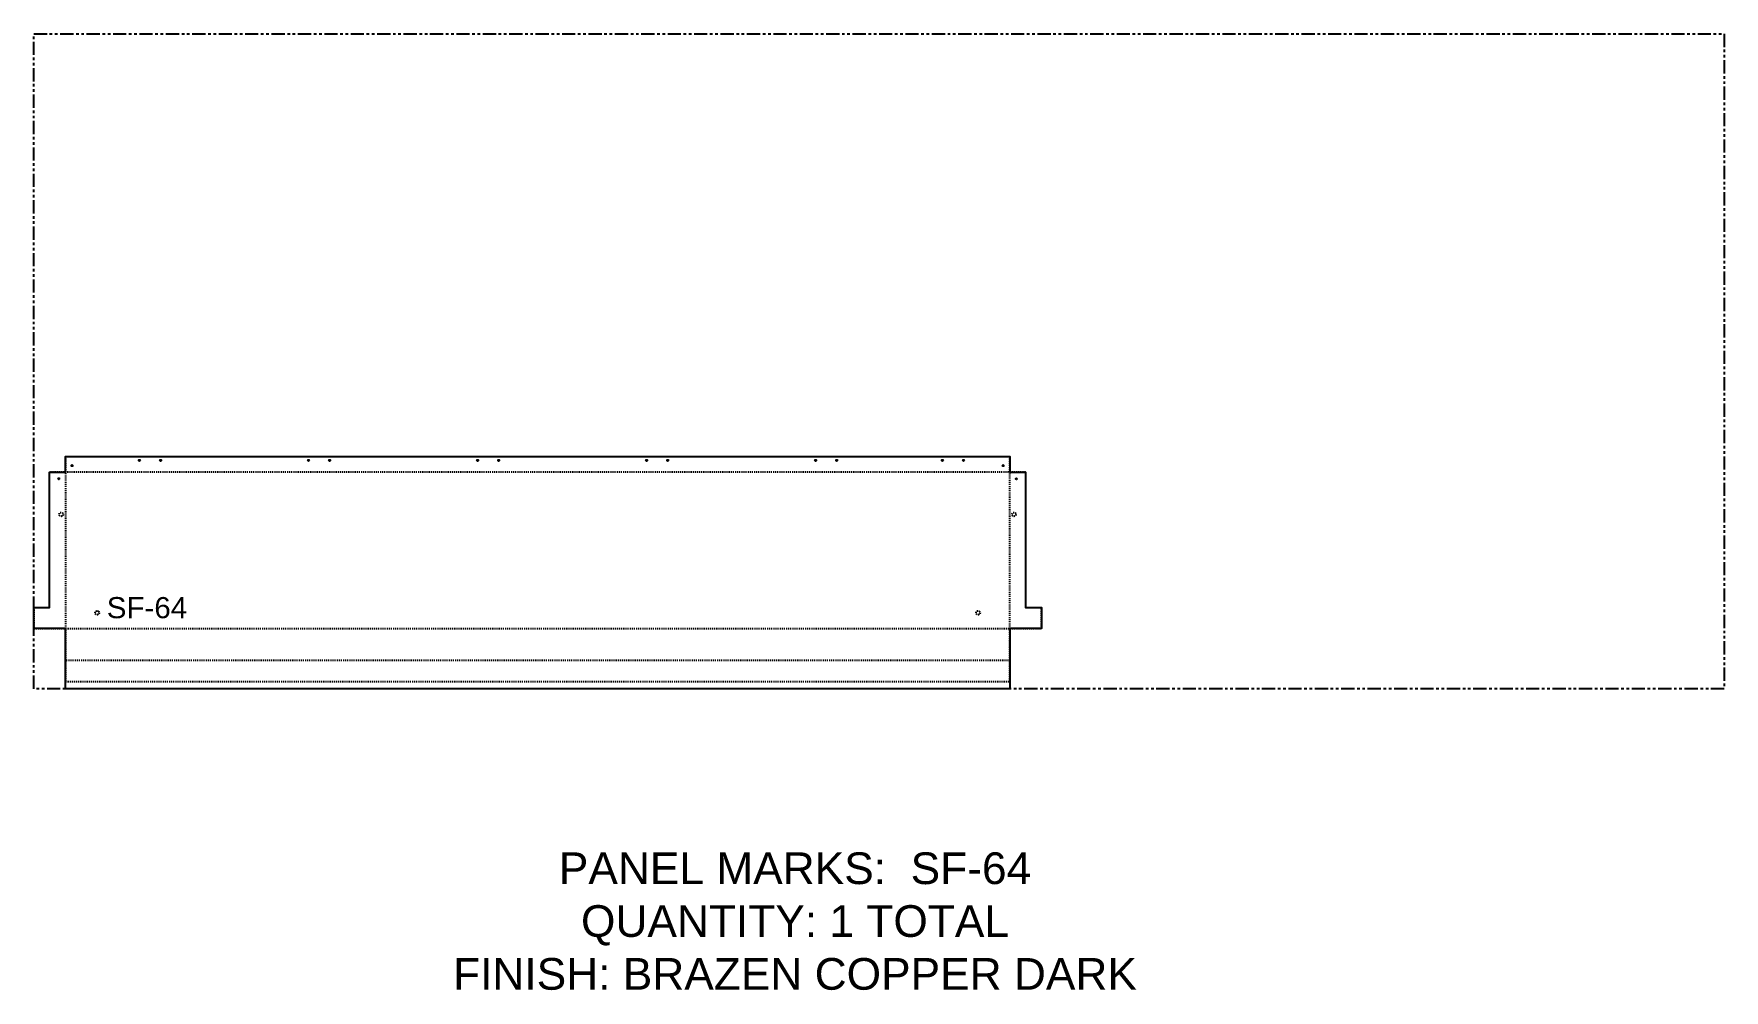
# Model space of a CAD drawing. Header units: inches. Extents: x 0 to 160, y -29 to 62.
import ezdxf

# ---------------------------------------------------------------- set-up
doc = ezdxf.new("R2010")
doc.units = ezdxf.units.IN
doc.header["$MEASUREMENT"] = 0
doc.linetypes.add('HIDDEN', pattern=[0.375, 0.25, -0.125])
doc.linetypes.add('PHANTOM', pattern=[2.5, 1.25, -0.25, 0.25, -0.25, 0.25, -0.25])
for name, color, linetype in [('CUT', 7, 'Continuous'), ('DIMS', 1, 'Continuous'), ('HOLES', 6, 'Continuous'), ('ROUT', 1, 'HIDDEN'), ('SHEET', 5, 'PHANTOM'), ('TEXT', 2, 'PHANTOM'), ('WEEPS', 3, 'HIDDEN')]:
    doc.layers.add(name, color=color, linetype=linetype)
doc.styles.get("Standard").update_dxf_attribs({"font": 'arial.ttf'})

msp = doc.modelspace()

# ---------------------------------------------------------------- linework, layer by layer
at = {"layer": 'CUT', "ltscale": 0.25}
msp.add_lwpolyline([(0, 7.69), (1.5, 7.69), (1.5, 20.5), (3, 20.5), (3, 22), (92.37, 22), (92.37, 20.5), (93.87, 20.5), (93.87, 7.69), (95.37, 7.69), (95.37, 5.69), (92.37, 5.69), (92.37, 0), (3, 0), (3, 5.69), (0, 5.69)], close=True, dxfattribs=at)
at = {"layer": 'HOLES', "ltscale": 0.25}
for centre in [(3.62, 21.12), (10, 21.62), (12, 21.62), (26, 21.62), (28, 21.62), (42, 21.62), (44, 21.62), (58, 21.62), (60, 21.62), (74, 21.62), (76, 21.62), (86, 21.62), (88, 21.62), (91.75, 21.12), (2.37, 19.88), (93, 19.87)]:
    msp.add_circle(centre, 0.0625, dxfattribs=at)
at = {"layer": 'ROUT', "ltscale": 0.25}
for p, q in [((93.87, 20.5), (1.5, 20.5)), ((92.37, 2.69), (3, 2.69))]:
    msp.add_line(p, q, dxfattribs=at)
for points in [[(3, 22), (3, 0.69), (92.37, 0.69), (92.37, 22)], [(0, 7.69), (0, 5.69), (95.37, 5.69), (95.37, 7.69)]]:
    msp.add_lwpolyline(points, dxfattribs=at)
at = {"layer": 'SHEET'}
msp.add_lwpolyline([(0, 62), (160, 62), (160, 0), (0, 0)], close=True, dxfattribs=at)
at = {"layer": 'WEEPS', "ltscale": 0.25}
for centre in [(2.59, 16.51), (92.78, 16.51), (6, 7.19), (89.38, 7.19)]:
    msp.add_circle(centre, 0.188, dxfattribs=at)

# ---------------------------------------------------------------- texts
at = {"layer": 'DIMS', "ltscale": 0.25, "insert": (10.71, 6.65), "char_height": 2, "attachment_point": 8}
msp.add_mtext_dynamic_manual_height_columns('SF-64', width=3.0859, gutter_width=10, heights=[2.07], dxfattribs=at)
at = {"layer": 'TEXT', "insert": (72.05, -22.01), "char_height": 3, "attachment_point": 5}
msp.add_mtext_dynamic_manual_height_columns('PANEL MARKS:  SF-64\\PQUANTITY: 1 TOTAL\\PFINISH: BRAZEN COPPER DARK', width=199.7409, gutter_width=1, heights=[0], dxfattribs=at)

doc.saveas('drawing.dxf')
